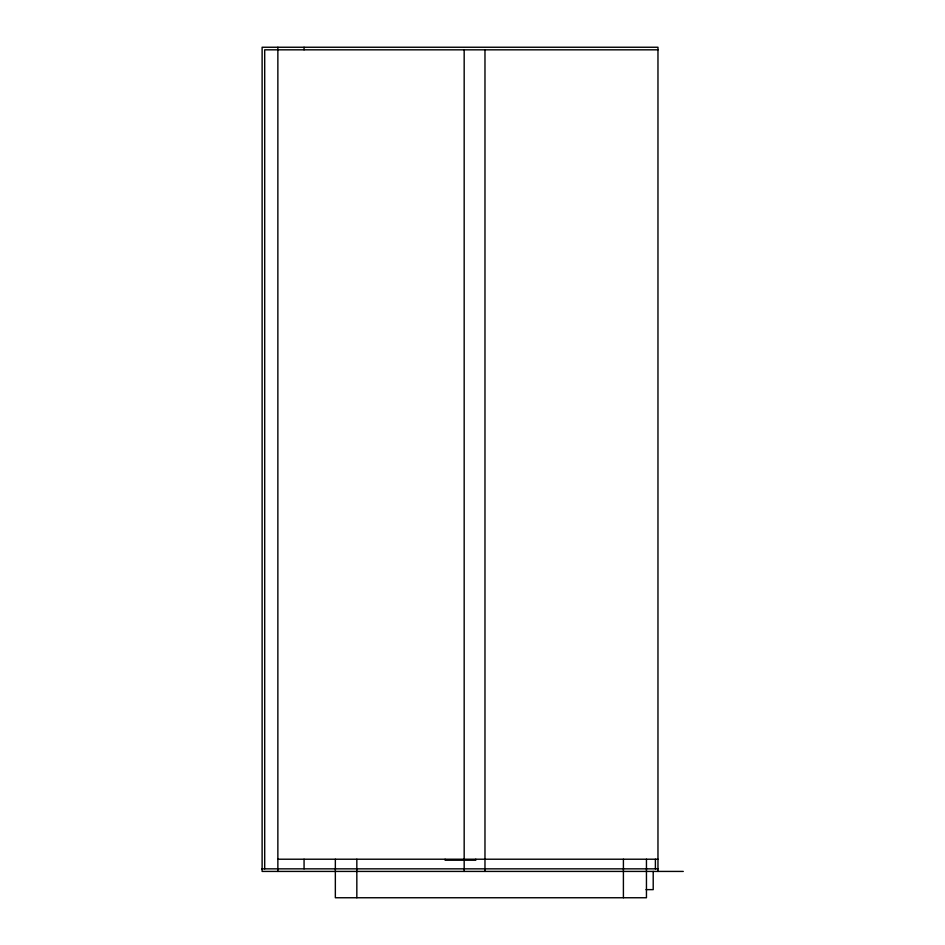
<?xml version="1.0" encoding="UTF-8"?>
<svg xmlns="http://www.w3.org/2000/svg" width="945" height="945" viewBox="0 0 945 945"><rect width="100%" height="100%" fill="white"/><g stroke="black" fill="none" stroke-linecap="round" stroke-linejoin="round"><path stroke-width="1.42" d="M657.968 49.825L264.695 49.825L264.695 868.845M277.865 859.218L657.968 859.218M261.718 868.845L657.968 868.845M683.282 871.42L262.119 871.42L262.119 47.25L657.968 47.25L657.968 871.42M646.002 889.635L653.208 889.635L653.208 871.42M655.393 859.218L655.393 868.845M646.451 859.218L646.451 897.75L335.345 897.75L335.345 859.218M623.405 859.218L623.405 897.75M484.974 49.825L484.974 871.42M475.76 859.218L475.76 860.222L445.13 860.222L445.13 859.218M464.172 49.825L464.172 871.42M356.832 859.218L356.832 897.75M304.066 47.25L304.066 49.825M304.066 859.218L304.066 868.845M277.865 47.25L277.865 871.42"/></g></svg>
